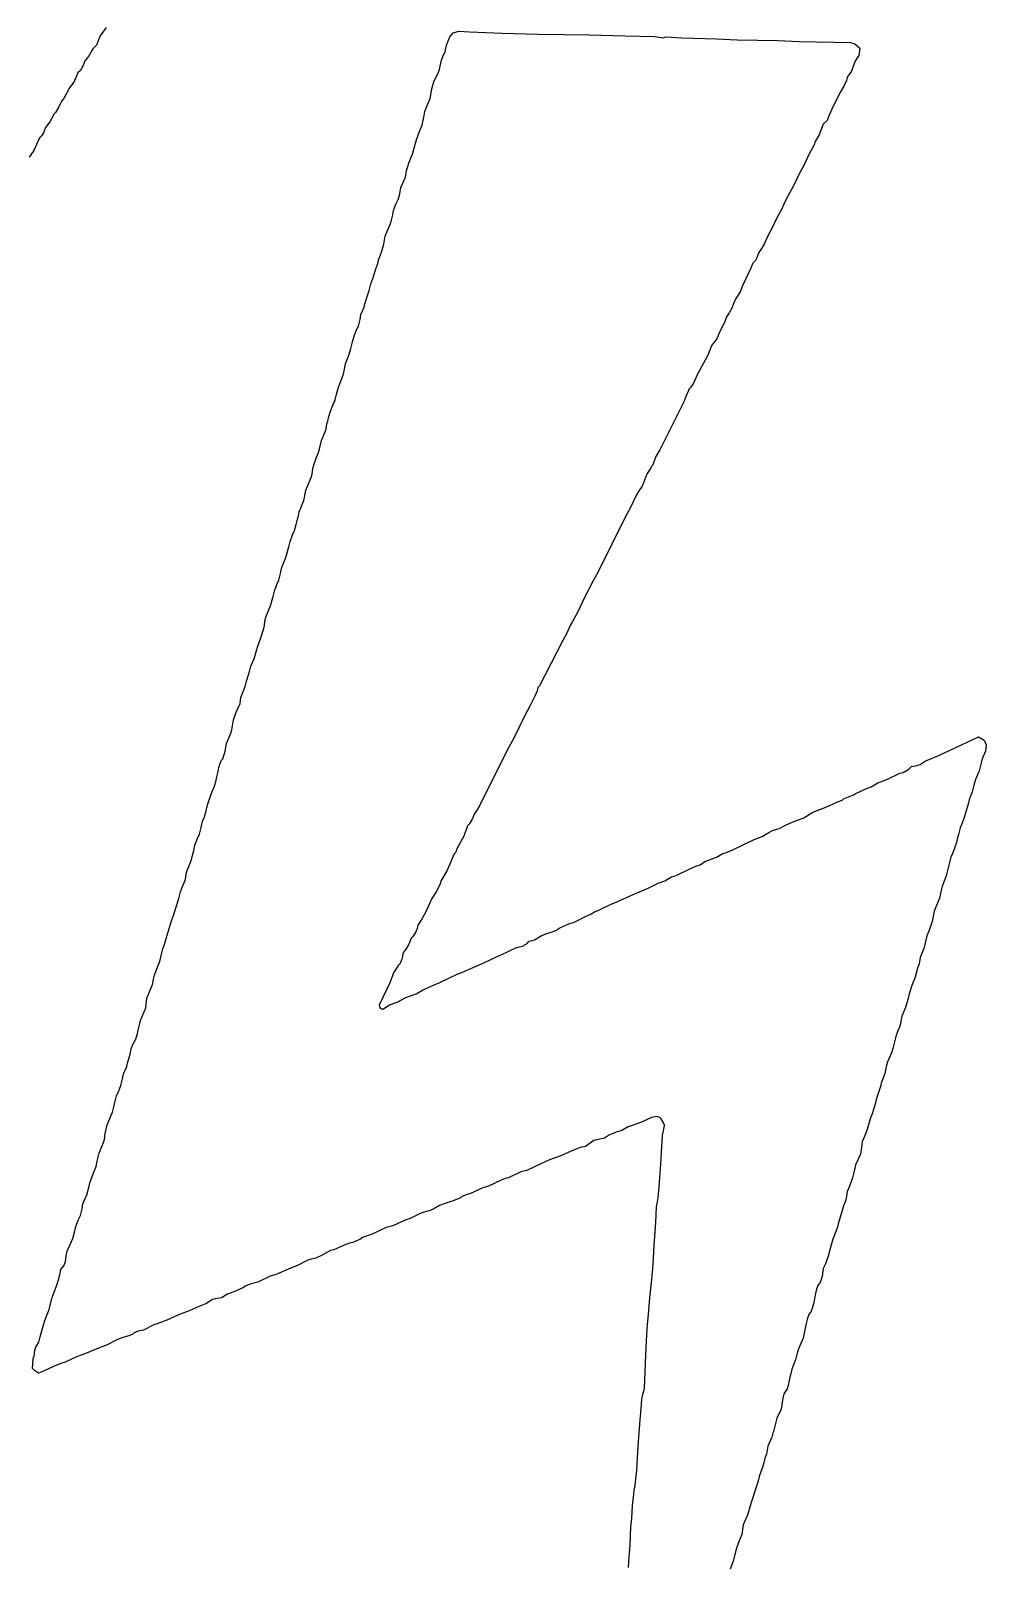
# Model space of a CAD drawing. Header units: inches. Extents: x 0 to 5379, y 0 to 5429.
# Drawn here: x 124.235 to 126.122, y 153.696 to 156.73 of the extents above; entities that cross this region are included whole.
import ezdxf

# ---------------------------------------------------------------- set-up
doc = ezdxf.new("R2010")
doc.units = ezdxf.units.IN
doc.layers.add('Top Overlay', color=2, linetype='Continuous')

msp = doc.modelspace()

# ---------------------------------------------------------------- linework, layer by layer
at = {"layer": 'Top Overlay'}
for p, q in [((124.3836, 156.7365), (124.3721, 156.7201)), ((125.069, 156.7258), (125.0804, 156.7291)), ((125.0804, 156.7291), (125.1016, 156.7275)), ((125.1016, 156.7275), (125.1662, 156.725)), ((124.3648, 156.7013), (124.3574, 156.694)), ((124.3689, 156.7119), (124.3648, 156.7013)), ((124.3721, 156.7201), (124.3689, 156.7119)), ((125.0535, 156.6891), (125.0559, 156.7013)), ((125.0559, 156.7013), (125.0624, 156.7177)), ((125.0624, 156.7177), (125.069, 156.7258)), ((125.1662, 156.725), (125.2364, 156.7234)), ((125.2364, 156.7234), (125.3377, 156.7217)), ((125.3377, 156.7217), (125.408, 156.7201)), ((125.408, 156.7201), (125.4668, 156.7185)), ((125.4668, 156.7185), (125.4799, 156.7168)), ((125.4799, 156.7168), (125.484, 156.716)), ((125.484, 156.716), (125.4889, 156.7177)), ((125.4889, 156.7177), (125.5199, 156.716)), ((125.5199, 156.716), (125.5893, 156.7136)), ((125.5893, 156.7136), (125.6302, 156.7119)), ((125.6302, 156.7119), (125.7102, 156.7103)), ((125.7102, 156.7103), (125.7527, 156.7087)), ((125.7527, 156.7087), (125.854, 156.707)), ((125.854, 156.707), (125.8622, 156.7038)), ((125.8622, 156.7038), (125.8679, 156.6997)), ((125.8679, 156.6997), (125.872, 156.6956)), ((124.3419, 156.6703), (124.3378, 156.6597)), ((124.3493, 156.6793), (124.3419, 156.6703)), ((124.3558, 156.6907), (124.3493, 156.6793)), ((124.3574, 156.694), (124.3558, 156.6907)), ((125.0436, 156.6597), (125.0461, 156.6719)), ((125.0461, 156.6719), (125.0494, 156.6801)), ((125.0494, 156.6801), (125.0535, 156.6891)), ((125.8638, 156.6711), (125.8606, 156.6629)), ((125.8704, 156.6809), (125.8638, 156.6711)), ((125.872, 156.6956), (125.8704, 156.6809)), ((124.3264, 156.6433), (124.3215, 156.6319)), ((124.328, 156.6466), (124.3264, 156.6433)), ((124.3329, 156.6515), (124.328, 156.6466)), ((124.3378, 156.6597), (124.3329, 156.6515)), ((125.0314, 156.6311), (125.0387, 156.645)), ((125.0387, 156.645), (125.042, 156.6531)), ((125.042, 156.6531), (125.0436, 156.6597)), ((125.8475, 156.6384), (125.8459, 156.6319)), ((125.8557, 156.6499), (125.8475, 156.6384)), ((125.8606, 156.6629), (125.8557, 156.6499)), ((124.3117, 156.6172), (124.3003, 156.5959)), ((124.3199, 156.6286), (124.3117, 156.6172)), ((124.3215, 156.6319), (124.3199, 156.6286)), ((125.024, 156.5959), (125.0273, 156.6155)), ((125.0273, 156.6155), (125.0289, 156.6221)), ((125.0289, 156.6221), (125.0314, 156.6311)), ((125.8344, 156.609), (125.8197, 156.5812)), ((125.841, 156.6204), (125.8344, 156.609)), ((125.8459, 156.6319), (125.841, 156.6204)), ((124.2905, 156.5796), (124.2839, 156.5682)), ((124.2954, 156.591), (124.2905, 156.5796)), ((124.3003, 156.5959), (124.2954, 156.591)), ((125.0134, 156.5706), (125.0167, 156.5788)), ((125.0167, 156.5788), (125.024, 156.5959)), ((125.8197, 156.5812), (125.8115, 156.5633)), ((124.2725, 156.5502), (124.2643, 156.5388)), ((124.279, 156.5616), (124.2725, 156.5502)), ((124.2807, 156.5649), (124.279, 156.5616)), ((124.2839, 156.5682), (124.2807, 156.5649)), ((125.0077, 156.5437), (125.0102, 156.5526)), ((125.0102, 156.5526), (125.0118, 156.5625)), ((125.0118, 156.5625), (125.0134, 156.5706)), ((125.8001, 156.5453), (125.7968, 156.5371)), ((125.8075, 156.5526), (125.8001, 156.5453)), ((125.8115, 156.5633), (125.8075, 156.5526)), ((124.2512, 156.5159), (124.2414, 156.4946)), ((124.2529, 156.5192), (124.2512, 156.5159)), ((124.2561, 156.5224), (124.2529, 156.5192)), ((124.2602, 156.5281), (124.2561, 156.5224)), ((124.2643, 156.5388), (124.2602, 156.5281)), ((124.9946, 156.5077), (124.9971, 156.5167)), ((124.9971, 156.5167), (125.0036, 156.533)), ((125.0036, 156.533), (125.0077, 156.5437)), ((125.7919, 156.5241), (125.7838, 156.511)), ((125.7968, 156.5371), (125.7919, 156.5241)), ((124.2398, 156.4914), (124.2316, 156.4799)), ((124.2414, 156.4946), (124.2398, 156.4914)), ((124.9848, 156.4767), (124.9897, 156.4881)), ((124.9897, 156.4881), (124.9946, 156.5077)), ((125.7723, 156.4865), (125.7625, 156.4652)), ((125.7821, 156.5044), (125.7723, 156.4865)), ((125.7838, 156.511), (125.7821, 156.5044)), ((124.9767, 156.4538), (124.9799, 156.462)), ((124.9799, 156.462), (124.9816, 156.4685)), ((124.9816, 156.4685), (124.9848, 156.4767)), ((125.7625, 156.4652), (125.7527, 156.4473)), ((124.966, 156.4203), (124.975, 156.4407)), ((124.975, 156.4407), (124.9767, 156.4538)), ((125.7462, 156.4326), (125.738, 156.4179)), ((125.7527, 156.4473), (125.7462, 156.4326)), ((124.9562, 156.3876), (124.9603, 156.3966)), ((124.9603, 156.3966), (124.9636, 156.4081)), ((124.9636, 156.4081), (124.966, 156.4203)), ((125.738, 156.4179), (125.725, 156.3933)), ((124.9473, 156.3558), (124.9497, 156.3664)), ((124.9497, 156.3664), (124.9513, 156.3746)), ((124.9513, 156.3746), (124.9562, 156.3876)), ((125.7168, 156.3754), (125.7086, 156.3607)), ((125.725, 156.3933), (125.7168, 156.3754)), ((124.935, 156.3239), (124.9415, 156.3402)), ((124.9415, 156.3402), (124.9456, 156.3492)), ((124.9456, 156.3492), (124.9473, 156.3558)), ((125.6988, 156.3394), (125.6906, 156.3247)), ((125.7086, 156.3607), (125.6988, 156.3394)), ((124.9285, 156.2945), (124.9325, 156.3084)), ((124.9325, 156.3084), (124.935, 156.3239)), ((125.6841, 156.31), (125.6792, 156.3019)), ((125.6906, 156.3247), (125.6841, 156.31)), ((124.9203, 156.27), (124.9219, 156.2765)), ((124.9219, 156.2765), (124.9285, 156.2945)), ((125.667, 156.2765), (125.6612, 156.2708)), ((125.6727, 156.2921), (125.667, 156.2765)), ((125.6792, 156.3019), (125.6727, 156.2921)), ((124.9105, 156.2406), (124.9162, 156.2594)), ((124.9162, 156.2594), (124.9203, 156.27)), ((125.6563, 156.2594), (125.64, 156.2251)), ((125.6612, 156.2708), (125.6563, 156.2594)), ((124.895, 156.1908), (124.9031, 156.2169)), ((124.9031, 156.2169), (124.9064, 156.23)), ((124.9064, 156.23), (124.9105, 156.2406)), ((125.6359, 156.2144), (125.6277, 156.2014)), ((125.64, 156.2251), (125.6359, 156.2144)), ((124.8868, 156.1695), (124.8933, 156.1842)), ((124.8933, 156.1842), (124.895, 156.1908)), ((125.6196, 156.1818), (125.6139, 156.1728)), ((125.6237, 156.1924), (125.6196, 156.1818)), ((125.6277, 156.2014), (125.6237, 156.1924)), ((124.8819, 156.1466), (124.8852, 156.1597)), ((124.8852, 156.1597), (124.8868, 156.1695)), ((125.6049, 156.154), (125.5942, 156.1336)), ((125.6089, 156.1646), (125.6049, 156.154)), ((125.6139, 156.1728), (125.6089, 156.1646)), ((124.8705, 156.1156), (124.8729, 156.1246)), ((124.8729, 156.1246), (124.8778, 156.1377)), ((124.8778, 156.1377), (124.8819, 156.1466)), ((125.5902, 156.123), (125.5836, 156.1131)), ((125.5942, 156.1336), (125.5902, 156.123)), ((124.8598, 156.0805), (124.8639, 156.0911)), ((124.8639, 156.0911), (124.8672, 156.1025)), ((124.8672, 156.1025), (124.8705, 156.1156)), ((125.5746, 156.096), (125.5714, 156.0878)), ((125.5795, 156.1074), (125.5746, 156.096)), ((125.5812, 156.1107), (125.5795, 156.1074)), ((125.5836, 156.1131), (125.5812, 156.1107)), ((124.8541, 156.0584), (124.8566, 156.0723)), ((124.8566, 156.0723), (124.8598, 156.0805)), ((125.5714, 156.0878), (125.5518, 156.0519)), ((124.8427, 156.0257), (124.8484, 156.0413)), ((124.8484, 156.0413), (124.8525, 156.0519)), ((124.8525, 156.0519), (124.8541, 156.0584)), ((125.5436, 156.0339), (125.5387, 156.0257)), ((125.5518, 156.0519), (125.5436, 156.0339)), ((124.8304, 155.9873), (124.8362, 156.0012)), ((124.8362, 156.0012), (124.8386, 156.0119)), ((124.8386, 156.0119), (124.8427, 156.0257)), ((125.5289, 156.0078), (125.5248, 155.9971)), ((125.5338, 156.0192), (125.5289, 156.0078)), ((125.5354, 156.0225), (125.5338, 156.0192)), ((125.5387, 156.0257), (125.5354, 156.0225)), ((124.8231, 155.9653), (124.8264, 155.9767)), ((124.8264, 155.9767), (124.8304, 155.9873)), ((125.5248, 155.9971), (125.4774, 155.9024)), ((124.8165, 155.9375), (124.8182, 155.944)), ((124.8182, 155.944), (124.8198, 155.9539)), ((124.8198, 155.9539), (124.8215, 155.9588)), ((124.8215, 155.9588), (124.8231, 155.9653)), ((124.8035, 155.8967), (124.8067, 155.9097)), ((124.8067, 155.9097), (124.8092, 155.9204)), ((124.8092, 155.9204), (124.8165, 155.9375)), ((124.7937, 155.8722), (124.7994, 155.8877)), ((124.7994, 155.8877), (124.8035, 155.8967)), ((125.4668, 155.882), (125.4627, 155.8713)), ((125.4701, 155.8901), (125.4668, 155.882)), ((125.4774, 155.9024), (125.4701, 155.8901)), ((124.7814, 155.8305), (124.7888, 155.8477)), ((124.7888, 155.8477), (124.7904, 155.8542)), ((124.7904, 155.8542), (124.792, 155.8656)), ((124.792, 155.8656), (124.7937, 155.8722)), ((125.4488, 155.8477), (125.4448, 155.837)), ((125.4521, 155.8558), (125.4488, 155.8477)), ((125.4586, 155.8656), (125.4521, 155.8558)), ((125.4603, 155.8689), (125.4586, 155.8656)), ((125.4627, 155.8713), (125.4603, 155.8689)), ((124.7757, 155.8084), (124.7782, 155.8223)), ((124.7782, 155.8223), (124.7814, 155.8305)), ((125.4374, 155.8231), (125.4309, 155.8133)), ((125.4415, 155.8289), (125.4374, 155.8231)), ((125.4448, 155.837), (125.4415, 155.8289)), ((124.7651, 155.7798), (124.7684, 155.788)), ((124.7684, 155.788), (124.7741, 155.8019)), ((124.7741, 155.8019), (124.7757, 155.8084)), ((125.4309, 155.8133), (125.4178, 155.7856)), ((124.7594, 155.7545), (124.7618, 155.7651)), ((124.7618, 155.7651), (124.7634, 155.7717)), ((124.7634, 155.7717), (124.7651, 155.7798)), ((125.4096, 155.7709), (125.3557, 155.6614)), ((125.4178, 155.7856), (125.4096, 155.7709)), ((124.7471, 155.721), (124.752, 155.7341)), ((124.752, 155.7341), (124.7561, 155.7431)), ((124.7561, 155.7431), (124.7594, 155.7545)), ((124.7398, 155.6941), (124.7447, 155.7104)), ((124.7447, 155.7104), (124.7471, 155.721)), ((124.7283, 155.6581), (124.7308, 155.6704)), ((124.7308, 155.6704), (124.7381, 155.6875)), ((124.7381, 155.6875), (124.7398, 155.6941)), ((124.7161, 155.623), (124.721, 155.6361)), ((124.721, 155.6361), (124.7251, 155.6451)), ((124.7251, 155.6451), (124.7283, 155.6581)), ((125.3459, 155.6434), (125.3279, 155.6091)), ((125.3557, 155.6614), (125.3459, 155.6434)), ((124.7087, 155.5944), (124.712, 155.6058)), ((124.712, 155.6058), (124.7136, 155.6124)), ((124.7136, 155.6124), (124.7161, 155.623)), ((125.3279, 155.6091), (125.3149, 155.5813)), ((124.6997, 155.574), (124.7087, 155.5944)), ((125.3149, 155.5813), (125.3051, 155.5634)), ((124.6899, 155.5331), (124.6956, 155.5519)), ((124.6956, 155.5519), (124.6981, 155.5675)), ((124.6981, 155.5675), (124.6997, 155.574)), ((125.3002, 155.5552), (125.2936, 155.5405)), ((125.3051, 155.5634), (125.3002, 155.5552)), ((124.6826, 155.5127), (124.6899, 155.5331)), ((125.2855, 155.5258), (125.2397, 155.4359)), ((125.2936, 155.5405), (125.2855, 155.5258)), ((124.6695, 155.4751), (124.676, 155.4898)), ((124.676, 155.4898), (124.6809, 155.5062)), ((124.6809, 155.5062), (124.6826, 155.5127)), ((124.6605, 155.4433), (124.6662, 155.4621)), ((124.6662, 155.4621), (124.6695, 155.4751)), ((124.6499, 155.4131), (124.6556, 155.4286)), ((124.6556, 155.4286), (124.6589, 155.4367)), ((124.6589, 155.4367), (124.6605, 155.4433)), ((125.2348, 155.4261), (125.2307, 155.4155)), ((125.2364, 155.4327), (125.2348, 155.4261)), ((125.2397, 155.4359), (125.2364, 155.4327)), ((124.6409, 155.3845), (124.6483, 155.4016)), ((124.6483, 155.4016), (124.6499, 155.4131)), ((125.2217, 155.3984), (125.2087, 155.3738)), ((125.2307, 155.4155), (125.2217, 155.3984)), ((124.6319, 155.3493), (124.6352, 155.3689)), ((124.6352, 155.3689), (124.6409, 155.3845)), ((125.2087, 155.3738), (125.1891, 155.333)), ((124.6254, 155.3314), (124.6303, 155.3428)), ((124.6303, 155.3428), (124.6319, 155.3493)), ((125.1891, 155.333), (125.1793, 155.315)), ((126.0509, 155.3093), (126.1064, 155.3355)), ((126.1064, 155.3355), (126.1179, 155.3289)), ((124.6172, 155.3003), (124.6189, 155.3069)), ((124.6189, 155.3069), (124.6213, 155.3224)), ((124.6213, 155.3224), (124.6254, 155.3314)), ((125.1793, 155.315), (125.1597, 155.2775)), ((126.0264, 155.2979), (126.0509, 155.3093)), ((126.1203, 155.3069), (126.1138, 155.2922)), ((126.1179, 155.3289), (126.122, 155.3199)), ((126.122, 155.3199), (126.1203, 155.3069)), ((124.605, 155.2668), (124.6066, 155.275)), ((124.6066, 155.275), (124.6082, 155.2815)), ((124.6082, 155.2815), (124.6115, 155.2897)), ((124.6115, 155.2897), (124.614, 155.2922)), ((124.614, 155.2922), (124.6172, 155.3003)), ((125.1597, 155.2775), (125.1515, 155.2595)), ((125.9578, 155.2652), (125.9692, 155.2717)), ((125.9692, 155.2717), (125.9741, 155.2766)), ((125.9741, 155.2766), (125.9847, 155.2791)), ((125.9847, 155.2791), (125.9913, 155.2807)), ((125.9913, 155.2807), (126.0011, 155.2873)), ((126.0011, 155.2873), (126.0182, 155.2946)), ((126.0182, 155.2946), (126.0264, 155.2979)), ((126.1105, 155.2791), (126.1081, 155.2685)), ((126.1138, 155.2922), (126.1105, 155.2791)), ((124.5976, 155.2382), (124.6009, 155.2497)), ((124.6009, 155.2497), (124.6025, 155.2562)), ((124.6025, 155.2562), (124.605, 155.2668)), ((125.1515, 155.2595), (125.1302, 155.2186)), ((125.8949, 155.2366), (125.9079, 155.2448)), ((125.9079, 155.2448), (125.9186, 155.2489)), ((125.9186, 155.2489), (125.9267, 155.2521)), ((125.9267, 155.2521), (125.9512, 155.2636)), ((125.9512, 155.2636), (125.9578, 155.2652)), ((126.1007, 155.2513), (126.0975, 155.2399)), ((126.1048, 155.2603), (126.1007, 155.2513)), ((126.1081, 155.2685), (126.1048, 155.2603)), ((124.5862, 155.2072), (124.5935, 155.2276)), ((124.5935, 155.2276), (124.5976, 155.2382)), ((125.1302, 155.2186), (125.1221, 155.2007)), ((125.8271, 155.2064), (125.8377, 155.2105)), ((125.8377, 155.2105), (125.8401, 155.2129)), ((125.8401, 155.2129), (125.8434, 155.2145)), ((125.8434, 155.2145), (125.8597, 155.2211)), ((125.8597, 155.2211), (125.863, 155.2227)), ((125.863, 155.2227), (125.8842, 155.2325)), ((125.8842, 155.2325), (125.8949, 155.2366)), ((126.0885, 155.2113), (126.086, 155.2023)), ((126.0942, 155.2268), (126.0885, 155.2113)), ((126.0975, 155.2399), (126.0942, 155.2268)), ((124.578, 155.1778), (124.5813, 155.1892)), ((124.5813, 155.1892), (124.5829, 155.1958)), ((124.5829, 155.1958), (124.5862, 155.2072)), ((125.1106, 155.1827), (125.1074, 155.1745)), ((125.1123, 155.186), (125.1106, 155.1827)), ((125.1155, 155.1892), (125.1123, 155.186)), ((125.1221, 155.2007), (125.1155, 155.1892)), ((125.7617, 155.1753), (125.7797, 155.1868)), ((125.7797, 155.1868), (125.7879, 155.19)), ((125.7879, 155.19), (125.7985, 155.1941)), ((125.7985, 155.1941), (125.8066, 155.1974)), ((125.8066, 155.1974), (125.8271, 155.2064)), ((126.0844, 155.1958), (126.0779, 155.1745)), ((126.086, 155.2023), (126.0844, 155.1958)), ((124.5682, 155.1435), (124.5715, 155.1566)), ((124.5715, 155.1566), (124.5739, 155.1688)), ((124.5739, 155.1688), (124.578, 155.1778)), ((125.0976, 155.1598), (125.0902, 155.1394)), ((125.1008, 155.1631), (125.0976, 155.1598)), ((125.1074, 155.1745), (125.1008, 155.1631)), ((125.6923, 155.1467), (125.6996, 155.1508)), ((125.6996, 155.1508), (125.7062, 155.1525)), ((125.7062, 155.1525), (125.7151, 155.1549)), ((125.7151, 155.1549), (125.7241, 155.1606)), ((125.7241, 155.1606), (125.7388, 155.1672)), ((125.7388, 155.1672), (125.7617, 155.1753)), ((126.0705, 155.1557), (126.0672, 155.1427)), ((126.0738, 155.1639), (126.0705, 155.1557)), ((126.0779, 155.1745), (126.0738, 155.1639)), ((124.5568, 155.1108), (124.5592, 155.1214)), ((124.5592, 155.1214), (124.5641, 155.1345)), ((124.5641, 155.1345), (124.5682, 155.1435)), ((125.0902, 155.1394), (125.0763, 155.1141)), ((125.6228, 155.1133), (125.6637, 155.1329)), ((125.6637, 155.1329), (125.6792, 155.1386)), ((125.6792, 155.1386), (125.6923, 155.1467)), ((126.0632, 155.1271), (126.0558, 155.1067)), ((126.0648, 155.1337), (126.0632, 155.1271)), ((126.0672, 155.1427), (126.0648, 155.1337)), ((124.5486, 155.083), (124.5519, 155.0912)), ((124.5519, 155.0912), (124.5568, 155.1108)), ((125.0714, 155.1043), (125.0616, 155.083)), ((125.0747, 155.1075), (125.0714, 155.1043)), ((125.0763, 155.1141), (125.0747, 155.1075)), ((125.5567, 155.083), (125.5665, 155.0896)), ((125.5665, 155.0896), (125.5893, 155.0977)), ((125.5893, 155.0977), (125.6016, 155.1051)), ((125.6016, 155.1051), (125.6106, 155.1075)), ((125.6106, 155.1075), (125.6228, 155.1133)), ((126.0517, 155.0977), (126.0484, 155.0847)), ((126.0558, 155.1067), (126.0517, 155.0977)), ((124.5404, 155.0536), (124.5421, 155.0651)), ((124.5421, 155.0651), (124.5437, 155.0716)), ((124.5437, 155.0716), (124.5486, 155.083)), ((125.0575, 155.0724), (125.0453, 155.052)), ((125.0616, 155.083), (125.0575, 155.0724)), ((125.4872, 155.0512), (125.5003, 155.0593)), ((125.5003, 155.0593), (125.5093, 155.0618)), ((125.5093, 155.0618), (125.5379, 155.0757)), ((125.5379, 155.0757), (125.5485, 155.0798)), ((125.5485, 155.0798), (125.5567, 155.083)), ((126.0427, 155.061), (126.0386, 155.0503)), ((126.046, 155.074), (126.0427, 155.061)), ((126.0484, 155.0847), (126.046, 155.074)), ((124.5274, 155.016), (124.5306, 155.0291)), ((124.5306, 155.0291), (124.5347, 155.0397)), ((124.5347, 155.0397), (124.5404, 155.0536)), ((125.0355, 155.0291), (125.0273, 155.016)), ((125.0428, 155.043), (125.0355, 155.0291)), ((125.0453, 155.052), (125.0428, 155.043)), ((125.4292, 155.0258), (125.4374, 155.0291)), ((125.4374, 155.0291), (125.4554, 155.0373)), ((125.4554, 155.0373), (125.4742, 155.0463)), ((125.4742, 155.0463), (125.4872, 155.0512)), ((126.0337, 155.0356), (126.0297, 155.0169)), ((126.0354, 155.0422), (126.0337, 155.0356)), ((126.0386, 155.0503), (126.0354, 155.0422)), ((124.5167, 154.9825), (124.5274, 155.016)), ((125.0273, 155.016), (125.0142, 154.9883)), ((125.3582, 154.994), (125.3827, 155.0054)), ((125.3827, 155.0054), (125.3908, 155.0087)), ((125.3908, 155.0087), (125.4186, 155.0218)), ((125.4186, 155.0218), (125.4292, 155.0258)), ((126.0264, 155.0087), (126.019, 154.9915)), ((126.0297, 155.0169), (126.0264, 155.0087)), ((124.511, 154.9654), (124.5127, 154.9719)), ((124.5127, 154.9719), (124.5167, 154.9825)), ((125.0061, 154.9736), (124.9995, 154.9638)), ((125.0142, 154.9883), (125.0061, 154.9736)), ((125.2977, 154.9662), (125.3067, 154.9687)), ((125.3067, 154.9687), (125.3304, 154.9809)), ((125.3304, 154.9809), (125.341, 154.985)), ((125.341, 154.985), (125.3467, 154.9891)), ((125.3467, 154.9891), (125.3582, 154.994)), ((126.015, 154.9711), (126.0133, 154.9646)), ((126.019, 154.9915), (126.015, 154.9711)), ((124.5012, 154.9327), (124.5029, 154.9392)), ((124.5029, 154.9392), (124.511, 154.9654)), ((124.9865, 154.9376), (124.9848, 154.9344)), ((124.9897, 154.9409), (124.9865, 154.9376)), ((124.9946, 154.9491), (124.9897, 154.9409)), ((124.9979, 154.9572), (124.9946, 154.9491)), ((124.9995, 154.9638), (124.9979, 154.9572)), ((125.2299, 154.9344), (125.243, 154.9425)), ((125.243, 154.9425), (125.252, 154.9466)), ((125.252, 154.9466), (125.2585, 154.9482)), ((125.2585, 154.9482), (125.274, 154.954)), ((125.274, 154.954), (125.2765, 154.9564)), ((125.2765, 154.9564), (125.2797, 154.958)), ((125.2797, 154.958), (125.2977, 154.9662)), ((126.0043, 154.9425), (125.9986, 154.9172)), ((126.0084, 154.9515), (126.0043, 154.9425)), ((126.0133, 154.9646), (126.0084, 154.9515)), ((124.4898, 154.8919), (124.4955, 154.9172)), ((124.4955, 154.9172), (124.4988, 154.9254)), ((124.4988, 154.9254), (124.5012, 154.9327)), ((124.9701, 154.9098), (124.9685, 154.8984)), ((124.975, 154.9147), (124.9701, 154.9098)), ((124.9816, 154.9262), (124.975, 154.9147)), ((124.9848, 154.9344), (124.9816, 154.9262)), ((125.1654, 154.9058), (125.1931, 154.9188)), ((125.1931, 154.9188), (125.1997, 154.9205)), ((125.1997, 154.9205), (125.2087, 154.9229)), ((125.2087, 154.9229), (125.2111, 154.9254)), ((125.2111, 154.9254), (125.2144, 154.927)), ((125.2144, 154.927), (125.2193, 154.9319)), ((125.2193, 154.9319), (125.2299, 154.9344)), ((125.9986, 154.9172), (125.9913, 154.9)), ((124.4792, 154.8649), (124.4857, 154.8829)), ((124.4857, 154.8829), (124.4898, 154.8919)), ((124.9587, 154.8804), (124.9522, 154.8706)), ((124.9603, 154.8837), (124.9587, 154.8804)), ((124.9644, 154.8878), (124.9603, 154.8837)), ((124.9685, 154.8984), (124.9644, 154.8878)), ((125.0878, 154.8706), (125.1147, 154.8829)), ((125.1147, 154.8829), (125.1294, 154.8894)), ((125.1294, 154.8894), (125.1572, 154.9025)), ((125.1572, 154.9025), (125.1654, 154.9058)), ((125.9864, 154.8788), (125.9815, 154.8608)), ((125.9896, 154.887), (125.9864, 154.8788)), ((125.9913, 154.9), (125.9896, 154.887)), ((124.471, 154.8355), (124.4751, 154.8461)), ((124.4751, 154.8461), (124.4775, 154.8567)), ((124.4775, 154.8567), (124.4792, 154.8649)), ((124.944, 154.8494), (124.9227, 154.8053)), ((124.9489, 154.8625), (124.944, 154.8494)), ((124.9522, 154.8706), (124.9489, 154.8625)), ((125.02, 154.8404), (125.0347, 154.8469)), ((125.0347, 154.8469), (125.0428, 154.8502)), ((125.0428, 154.8502), (125.0771, 154.8665)), ((125.0771, 154.8665), (125.0878, 154.8706)), ((125.9815, 154.8608), (125.9749, 154.8445)), ((124.462, 154.8004), (124.4645, 154.8192)), ((124.4645, 154.8192), (124.471, 154.8355)), ((124.9587, 154.8118), (124.9758, 154.8208)), ((124.9758, 154.8208), (124.9963, 154.8282)), ((124.9963, 154.8282), (125.0085, 154.8355)), ((125.0085, 154.8355), (125.02, 154.8404)), ((125.9668, 154.8167), (125.9651, 154.8102)), ((125.97, 154.8282), (125.9668, 154.8167)), ((125.9749, 154.8445), (125.97, 154.8282)), ((124.4547, 154.7832), (124.462, 154.8004)), ((124.9227, 154.8053), (124.9252, 154.7996)), ((124.9252, 154.7996), (124.9301, 154.7979)), ((124.9301, 154.7979), (124.9432, 154.8061)), ((124.9432, 154.8061), (124.9587, 154.8118)), ((125.9627, 154.8012), (125.9553, 154.784)), ((125.9651, 154.8102), (125.9627, 154.8012)), ((124.4457, 154.7497), (124.4473, 154.7563)), ((124.4473, 154.7563), (124.4498, 154.7669)), ((124.4498, 154.7669), (124.4514, 154.7751)), ((124.4514, 154.7751), (124.4547, 154.7832)), ((125.9512, 154.7636), (125.9472, 154.7546)), ((125.9529, 154.7702), (125.9512, 154.7636)), ((125.9553, 154.784), (125.9529, 154.7702)), ((124.4334, 154.7195), (124.4367, 154.7277)), ((124.4367, 154.7277), (124.4424, 154.7383)), ((124.4424, 154.7383), (124.4457, 154.7497)), ((125.9439, 154.7465), (125.9373, 154.7203)), ((125.9472, 154.7546), (125.9439, 154.7465)), ((124.4261, 154.6909), (124.4293, 154.7023)), ((124.4293, 154.7023), (124.431, 154.7089)), ((124.431, 154.7089), (124.4334, 154.7195)), ((125.9349, 154.7113), (125.9267, 154.6934)), ((125.9373, 154.7203), (125.9349, 154.7113)), ((124.4163, 154.6599), (124.4179, 154.6697)), ((124.4179, 154.6697), (124.4244, 154.6844)), ((124.4244, 154.6844), (124.4261, 154.6909)), ((125.9218, 154.6705), (125.9186, 154.6623)), ((125.9251, 154.6868), (125.9218, 154.6705)), ((125.9267, 154.6934), (125.9251, 154.6868)), ((124.404, 154.6264), (124.4089, 154.6362)), ((124.4089, 154.6362), (124.413, 154.6468)), ((124.413, 154.6468), (124.4163, 154.6599)), ((125.9128, 154.6452), (125.9047, 154.619)), ((125.9145, 154.6517), (125.9128, 154.6452)), ((125.9186, 154.6623), (125.9145, 154.6517)), ((124.3967, 154.5945), (124.3991, 154.6051)), ((124.3991, 154.6051), (124.4007, 154.6133)), ((124.4007, 154.6133), (124.404, 154.6264)), ((125.903, 154.6125), (125.8965, 154.5912)), ((125.9047, 154.619), (125.903, 154.6125)), ((124.386, 154.5692), (124.3893, 154.5774)), ((124.3893, 154.5774), (124.3967, 154.5945)), ((125.4399, 154.5741), (125.4145, 154.5651)), ((125.4611, 154.5839), (125.4399, 154.5741)), ((125.4709, 154.5855), (125.4611, 154.5839)), ((125.4774, 154.5839), (125.4709, 154.5855)), ((125.4799, 154.5814), (125.4774, 154.5839)), ((125.4848, 154.5733), (125.4799, 154.5814)), ((125.4864, 154.5684), (125.4848, 154.5733)), ((125.8908, 154.5741), (125.8867, 154.5602)), ((125.8932, 154.5831), (125.8908, 154.5741)), ((125.8965, 154.5912), (125.8932, 154.5831)), ((124.3803, 154.5406), (124.382, 154.552)), ((124.382, 154.552), (124.386, 154.5692)), ((125.368, 154.543), (125.3614, 154.5414)), ((125.3778, 154.5496), (125.368, 154.543)), ((125.3933, 154.5553), (125.3778, 154.5496)), ((125.4023, 154.5578), (125.3933, 154.5553)), ((125.4145, 154.5651), (125.4023, 154.5578)), ((125.4807, 154.5153), (125.4823, 154.548)), ((125.4823, 154.548), (125.484, 154.5545)), ((125.484, 154.5545), (125.4856, 154.5643)), ((125.4856, 154.5643), (125.4864, 154.5684)), ((125.881, 154.5447), (125.8769, 154.5357)), ((125.8867, 154.5602), (125.881, 154.5447)), ((124.3697, 154.512), (124.3787, 154.5341)), ((124.3787, 154.5341), (124.3803, 154.5406)), ((125.3067, 154.5194), (125.2797, 154.5071)), ((125.3198, 154.5243), (125.3067, 154.5194)), ((125.3304, 154.5267), (125.3198, 154.5243)), ((125.3467, 154.5381), (125.3304, 154.5267)), ((125.3614, 154.5414), (125.3467, 154.5381)), ((125.4791, 154.4924), (125.4807, 154.5153)), ((125.8753, 154.5243), (125.8736, 154.5112)), ((125.8769, 154.5357), (125.8753, 154.5243)), ((124.3583, 154.4728), (124.364, 154.4867)), ((124.364, 154.4867), (124.3664, 154.4973)), ((124.3664, 154.4973), (124.3681, 154.5055)), ((124.3681, 154.5055), (124.3697, 154.512)), ((125.2324, 154.4875), (125.2144, 154.4793)), ((125.2511, 154.4965), (125.2324, 154.4875)), ((125.2593, 154.4998), (125.2511, 154.4965)), ((125.2797, 154.5071), (125.2593, 154.4998)), ((125.4774, 154.4646), (125.4791, 154.4924)), ((125.8622, 154.4834), (125.8597, 154.4728)), ((125.8638, 154.49), (125.8622, 154.4834)), ((125.8736, 154.5112), (125.8638, 154.49)), ((124.3501, 154.4483), (124.3517, 154.4548)), ((124.3517, 154.4548), (124.3583, 154.4728)), ((125.1637, 154.4597), (125.1392, 154.4483)), ((125.1719, 154.463), (125.1637, 154.4597)), ((125.1784, 154.4646), (125.1719, 154.463)), ((125.2029, 154.4761), (125.1784, 154.4646)), ((125.2144, 154.4793), (125.2029, 154.4761)), ((125.4758, 154.4467), (125.4774, 154.4646)), ((125.8581, 154.4646), (125.8516, 154.4483)), ((125.8597, 154.4728), (125.8581, 154.4646)), ((124.3378, 154.4132), (124.346, 154.4311)), ((124.346, 154.4311), (124.3501, 154.4483)), ((125.0837, 154.4254), (125.069, 154.4189)), ((125.0861, 154.4279), (125.0837, 154.4254)), ((125.0968, 154.4319), (125.0861, 154.4279)), ((125.1033, 154.4336), (125.0968, 154.4319)), ((125.1278, 154.445), (125.1033, 154.4336)), ((125.1392, 154.4483), (125.1278, 154.445)), ((125.4725, 154.4172), (125.4742, 154.4254)), ((125.4742, 154.4254), (125.4758, 154.4467)), ((125.845, 154.4238), (125.8434, 154.4172)), ((125.8475, 154.4377), (125.845, 154.4238)), ((125.8516, 154.4483), (125.8475, 154.4377)), ((124.3329, 154.3903), (124.3362, 154.4034)), ((124.3362, 154.4034), (124.3378, 154.4132)), ((125.0028, 154.3936), (124.9856, 154.3846)), ((125.011, 154.3968), (125.0028, 154.3936)), ((125.0216, 154.3993), (125.011, 154.3968)), ((125.0298, 154.4025), (125.0216, 154.3993)), ((125.042, 154.4099), (125.0298, 154.4025)), ((125.0624, 154.4172), (125.042, 154.4099)), ((125.069, 154.4189), (125.0624, 154.4172)), ((125.4693, 154.3764), (125.4709, 154.4074)), ((125.4709, 154.4074), (125.4725, 154.4172)), ((125.8361, 154.3952), (125.8295, 154.3739)), ((125.8401, 154.4091), (125.8361, 154.3952)), ((125.8434, 154.4172), (125.8401, 154.4091)), ((124.3215, 154.3576), (124.324, 154.3682)), ((124.324, 154.3682), (124.3289, 154.3813)), ((124.3289, 154.3813), (124.3329, 154.3903)), ((124.9366, 154.3666), (124.9089, 154.3535)), ((124.9497, 154.3699), (124.9366, 154.3666)), ((124.9742, 154.3813), (124.9497, 154.3699)), ((124.9856, 154.3846), (124.9742, 154.3813)), ((125.466, 154.3307), (125.4693, 154.3764)), ((125.8279, 154.3674), (125.8222, 154.3519)), ((125.8295, 154.3739), (125.8279, 154.3674)), ((124.3068, 154.32), (124.3182, 154.3445)), ((124.3182, 154.3445), (124.3215, 154.3576)), ((124.8541, 154.3315), (124.8337, 154.3225)), ((124.8647, 154.3356), (124.8541, 154.3315)), ((124.8713, 154.3372), (124.8647, 154.3356)), ((124.8827, 154.3421), (124.8713, 154.3372)), ((124.886, 154.3437), (124.8827, 154.3421)), ((124.8884, 154.3462), (124.886, 154.3437)), ((124.9089, 154.3535), (124.8884, 154.3462)), ((125.4644, 154.2931), (125.466, 154.3307)), ((125.8189, 154.3437), (125.8148, 154.3298)), ((125.8222, 154.3519), (125.8189, 154.3437)), ((124.3035, 154.2988), (124.3052, 154.3102)), ((124.3052, 154.3102), (124.3068, 154.32)), ((124.7822, 154.3021), (124.7618, 154.2914)), ((124.7888, 154.3037), (124.7822, 154.3021)), ((124.7978, 154.3061), (124.7888, 154.3037)), ((124.8092, 154.311), (124.7978, 154.3061)), ((124.8272, 154.3208), (124.8092, 154.311)), ((124.8337, 154.3225), (124.8272, 154.3208)), ((125.8099, 154.3102), (125.8042, 154.2947)), ((125.8148, 154.3298), (125.8099, 154.3102)), ((124.2905, 154.2661), (124.2921, 154.2727)), ((124.2921, 154.2727), (124.2945, 154.2833)), ((124.2945, 154.2833), (124.3003, 154.2906)), ((124.3003, 154.2906), (124.3019, 154.2939)), ((124.3019, 154.2939), (124.3035, 154.2988)), ((124.7079, 154.2702), (124.6834, 154.2588)), ((124.7193, 154.2735), (124.7079, 154.2702)), ((124.7463, 154.2857), (124.7193, 154.2735)), ((124.7618, 154.2914), (124.7463, 154.2857)), ((125.4611, 154.2571), (125.4627, 154.2784)), ((125.4627, 154.2784), (125.4644, 154.2931)), ((125.7977, 154.2702), (125.796, 154.2637)), ((125.8001, 154.2857), (125.7977, 154.2702)), ((125.8042, 154.2947), (125.8001, 154.2857)), ((124.2774, 154.2285), (124.2831, 154.2441)), ((124.2831, 154.2441), (124.2872, 154.2547)), ((124.2872, 154.2547), (124.2905, 154.2661)), ((124.6393, 154.2408), (124.6238, 154.2351)), ((124.654, 154.2473), (124.6393, 154.2408)), ((124.6573, 154.249), (124.654, 154.2473)), ((124.6597, 154.2514), (124.6573, 154.249)), ((124.6703, 154.2555), (124.6597, 154.2514)), ((124.6834, 154.2588), (124.6703, 154.2555)), ((125.4578, 154.2277), (125.4611, 154.2571)), ((125.787, 154.2449), (125.7838, 154.2334)), ((125.7903, 154.253), (125.787, 154.2449)), ((125.7928, 154.2555), (125.7903, 154.253)), ((125.796, 154.2637), (125.7928, 154.2555)), ((124.2709, 154.2024), (124.2774, 154.2285)), ((124.5658, 154.2098), (124.5478, 154.2016)), ((124.5821, 154.2163), (124.5658, 154.2098)), ((124.5927, 154.2236), (124.5821, 154.2163)), ((124.5993, 154.2253), (124.5927, 154.2236)), ((124.6115, 154.2277), (124.5993, 154.2253)), ((124.6238, 154.2351), (124.6115, 154.2277)), ((125.4546, 154.195), (125.4578, 154.2277)), ((125.7805, 154.2155), (125.7781, 154.2065)), ((125.7821, 154.222), (125.7805, 154.2155)), ((125.7838, 154.2334), (125.7821, 154.222)), ((124.2611, 154.1763), (124.2627, 154.1828)), ((124.2627, 154.1828), (124.2668, 154.1934)), ((124.2668, 154.1934), (124.2709, 154.2024)), ((124.4931, 154.1795), (124.4849, 154.1763)), ((124.5037, 154.1836), (124.4931, 154.1795)), ((124.5241, 154.1926), (124.5037, 154.1836)), ((124.5323, 154.1959), (124.5241, 154.1926)), ((124.5478, 154.2016), (124.5323, 154.1959)), ((125.4529, 154.1754), (125.4546, 154.195)), ((125.7691, 154.1877), (125.7658, 154.1746)), ((125.7723, 154.1959), (125.7691, 154.1877)), ((125.7748, 154.1983), (125.7723, 154.1959)), ((125.7781, 154.2065), (125.7748, 154.1983)), ((124.2512, 154.1403), (124.2537, 154.1509)), ((124.2537, 154.1509), (124.2553, 154.1575)), ((124.2553, 154.1575), (124.2611, 154.1763)), ((124.4171, 154.1493), (124.4065, 154.1452)), ((124.4285, 154.1526), (124.4171, 154.1493)), ((124.4367, 154.1558), (124.4285, 154.1526)), ((124.4391, 154.1583), (124.4367, 154.1558)), ((124.4473, 154.1616), (124.4391, 154.1583)), ((124.4579, 154.164), (124.4473, 154.1616)), ((124.4783, 154.1746), (124.4579, 154.164)), ((124.4849, 154.1763), (124.4783, 154.1746)), ((125.4513, 154.1428), (125.4529, 154.1754)), ((125.7617, 154.1542), (125.7601, 154.1477)), ((125.7658, 154.1746), (125.7617, 154.1542)), ((124.2414, 154.1125), (124.2431, 154.124)), ((124.2431, 154.124), (124.2447, 154.1305)), ((124.2447, 154.1305), (124.2512, 154.1403)), ((124.3485, 154.1199), (124.3378, 154.1158)), ((124.3656, 154.1272), (124.3485, 154.1199)), ((124.386, 154.1346), (124.3656, 154.1272)), ((124.4065, 154.1452), (124.386, 154.1346)), ((125.4497, 154.115), (125.4513, 154.1428)), ((125.7486, 154.1183), (125.7454, 154.1052)), ((125.7511, 154.1272), (125.7486, 154.1183)), ((125.7601, 154.1477), (125.7511, 154.1272)), ((124.2382, 154.088), (124.2398, 154.1076)), ((124.2423, 154.0839), (124.2382, 154.088)), ((124.2398, 154.1076), (124.2414, 154.1125)), ((124.2856, 154.0946), (124.2553, 154.0807)), ((124.2962, 154.0987), (124.2856, 154.0946)), ((124.3027, 154.1003), (124.2962, 154.0987)), ((124.324, 154.1101), (124.3027, 154.1003)), ((124.3378, 154.1158), (124.324, 154.1101)), ((125.4472, 154.0488), (125.4497, 154.115)), ((125.7421, 154.097), (125.738, 154.0864)), ((125.7454, 154.1052), (125.7421, 154.097)), ((124.2504, 154.079), (124.2423, 154.0839)), ((124.2553, 154.0807), (124.2504, 154.079)), ((125.7339, 154.0709), (125.7307, 154.0545)), ((125.7364, 154.0799), (125.7339, 154.0709)), ((125.738, 154.0864), (125.7364, 154.0799)), ((125.4399, 154.0006), (125.4415, 154.0268)), ((125.4415, 154.0268), (125.4431, 154.0349)), ((125.4431, 154.0349), (125.4472, 154.0488)), ((125.7201, 154.0292), (125.7168, 154.008)), ((125.7225, 154.0382), (125.7201, 154.0292)), ((125.729, 154.048), (125.7225, 154.0382)), ((125.7307, 154.0545), (125.729, 154.048)), ((125.4382, 153.9876), (125.4399, 154.0006)), ((125.7168, 154.008), (125.7086, 153.99)), ((125.435, 153.9434), (125.4382, 153.9876)), ((125.7086, 153.99), (125.7021, 153.9639)), ((125.4333, 153.9124), (125.435, 153.9434)), ((125.6988, 153.9524), (125.6906, 153.9345)), ((125.7004, 153.9606), (125.6988, 153.9524)), ((125.7013, 153.9614), (125.7004, 153.9606)), ((125.7021, 153.9639), (125.7013, 153.9614)), ((125.4317, 153.8863), (125.4333, 153.9124)), ((125.6849, 153.9108), (125.6825, 153.9018)), ((125.6882, 153.9189), (125.6849, 153.9108)), ((125.6906, 153.9345), (125.6882, 153.9189)), ((125.43, 153.8699), (125.4317, 153.8863)), ((125.6808, 153.8952), (125.6735, 153.8748)), ((125.6825, 153.9018), (125.6808, 153.8952)), ((125.4251, 153.834), (125.4268, 153.847)), ((125.4268, 153.847), (125.4284, 153.8568)), ((125.4284, 153.8568), (125.43, 153.8699)), ((125.6694, 153.8593), (125.658, 153.8233)), ((125.6719, 153.8683), (125.6694, 153.8593)), ((125.6735, 153.8748), (125.6719, 153.8683)), ((125.4219, 153.7915), (125.4235, 153.8176)), ((125.4235, 153.8176), (125.4251, 153.834)), ((125.658, 153.8233), (125.6514, 153.8005)), ((125.4202, 153.7752), (125.4219, 153.7915)), ((125.6514, 153.8005), (125.6416, 153.7792)), ((125.4186, 153.7392), (125.4202, 153.7752)), ((125.6392, 153.7604), (125.6326, 153.7441)), ((125.6416, 153.7792), (125.6392, 153.7604)), ((125.417, 153.7163), (125.4186, 153.7392)), ((125.6286, 153.7335), (125.6253, 153.7204)), ((125.6326, 153.7441), (125.6286, 153.7335)), ((125.4153, 153.6951), (125.417, 153.7163)), ((125.6228, 153.7098), (125.6163, 153.6918)), ((125.6253, 153.7204), (125.6228, 153.7098))]:
    msp.add_line(p, q, dxfattribs=at)

doc.saveas('drawing.dxf')
